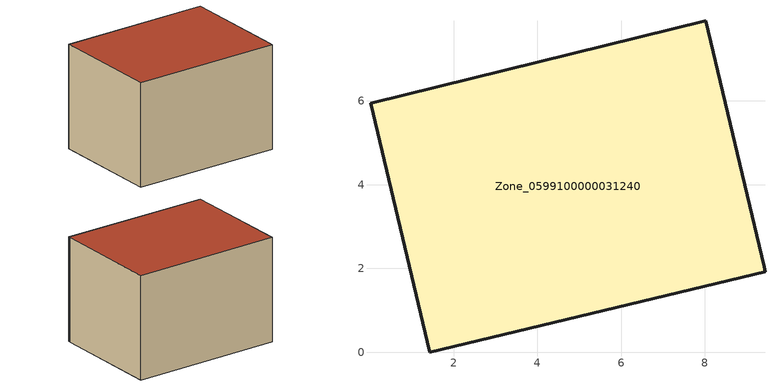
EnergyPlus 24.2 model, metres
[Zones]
Zone_0599100000031240
 floor ground (C_G): 8.02,7.91 9.42,2.04 9.43,1.92 1.43,0 0.02,5.94 z0
 wall outside (C_F): 8.02,7.91 0.02,5.94 1.43,0 9.43,1.92 9.42,2.04 8.02,7.91 z0:5.72
 roof outside (C_R): 9.42,2.04 8.02,7.91 0.02,5.94 1.43,0 9.43,1.92 z5.72
[BUILDING]
Pand.0599100000031240: North Axis=0; Terrain=City; Loads Convergence Tolerance Value=0.04; Temperature Convergence Tolerance Value=0.4; Solar Distribution=FullExterior; Maximum Number of Warmup Days=25; Minimum Number of Warmup Days=1
[Site:Location]
Rotterdam.The.Hague.AP_ZH_NLD Design_Conditions: Latitude=51.96; Longitude=4.45; Time Zone=1; Elevation=-4.5
[SITE:GROUNDTEMPERATURE:BUILDINGSURFACE]
18, 18, 18, 18, 18, 18, 18, 18, 18, 18, 18, 18
[MATERIAL] Thermal Absorptance=0.9; Solar Absorptance=0.7; Visible Absorptance=0.7
Name | Roughness | Thickness | Conductivity | Density | Specific Heat
G.TI.1965-1974 | MediumSmooth | 0.15 | 0.882353 | 540 | 1210
F.TI.1965-1974 | Rough | 0.3 | 0.697674 | 1920 | 840
R.TI.1965-1974 | MediumRough | 0.2 | 0.232558 | 1500 | 1000
[CONSTRUCTION]
C_G: G.TI.1965-1974
C_F: F.TI.1965-1974
C_R: R.TI.1965-1974
[ZONE]
Zone_0599100000031240: Type=1; Multiplier=1; Ceiling Height=Autocalculate; Volume=Autocalculate; Floor Area=autocalculate; Part of Total Floor Area=Yes
[ZONEINFILTRATION:DESIGNFLOWRATE]
Infil_Zone_0599100000031240: Zone or ZoneList or Space or SpaceList=Zone_0599100000031240; Schedule=AlwaysOn; Design Flow Rate Calculation Method=Flow/Area; Flow Rate per Floor Area=0.003; Constant Term Coefficient=1; Temperature Term Coefficient=0; Velocity Term Coefficient=0; Velocity Squared Term Coefficient=0
[HVACTEMPLATE:ZONE:IDEALLOADSAIRSYSTEM]
Zone_0599100000031240: Maximum Heating Supply Air Temperature=50; Minimum Cooling Supply Air Temperature=13; Maximum Heating Supply Air Humidity Ratio=0.0156; Minimum Cooling Supply Air Humidity Ratio=0.0077; Heating Limit=NoLimit; Cooling Limit=NoLimit; Dehumidification Control Type=ConstantSensibleHeatRatio; Cooling Sensible Heat Ratio=0.7; Dehumidification Setpoint=60; Humidification Control Type=None; Humidification Setpoint=30; Outdoor Air Method=None; Outdoor Air Flow Rate per Person=0.00944; Outdoor Air Flow Rate per Zone Floor Area=0; Outdoor Air Flow Rate per Zone=0; Demand Controlled Ventilation Type=None; Outdoor Air Economizer Type=NoEconomizer; Heat Recovery Type=None; Sensible Heat Recovery Effectiveness=0.7; Latent Heat Recovery Effectiveness=0.65
[ZONECONTROL:THERMOSTAT]
ThermostatControl_Zone_0599100000031240: Zone or ZoneList=Zone_0599100000031240; Control Type Schedule=DualSetpointControlType; Control 1=Thermostat_Zone_0599100000031240; Temperature Difference Between Cutout And Setpoint=0
[THERMOSTATSETPOINT:DUALSETPOINT]
Thermostat_Zone_0599100000031240: Heating Setpoint Temperature Schedule=HeatingSetpoint_Zone_0599100000031240; Cooling Setpoint Temperature Schedule=CoolingSetpoint_Zone_0599100000031240
[SCHEDULE:COMPACT]
HeatingSetpoint_Zone_0599100000031240: Through: 12/31, For: AllDays, Until: 24:00, 21
CoolingSetpoint_Zone_0599100000031240: Through: 12/31, For: AllDays, Until: 24:00, 24
DualSetpointControlType: Through: 12/31, For: AllDays, Until: 24:00, 4
AlwaysOn: Through: 12/31, For: AllDays, Until: 24:00, 1
